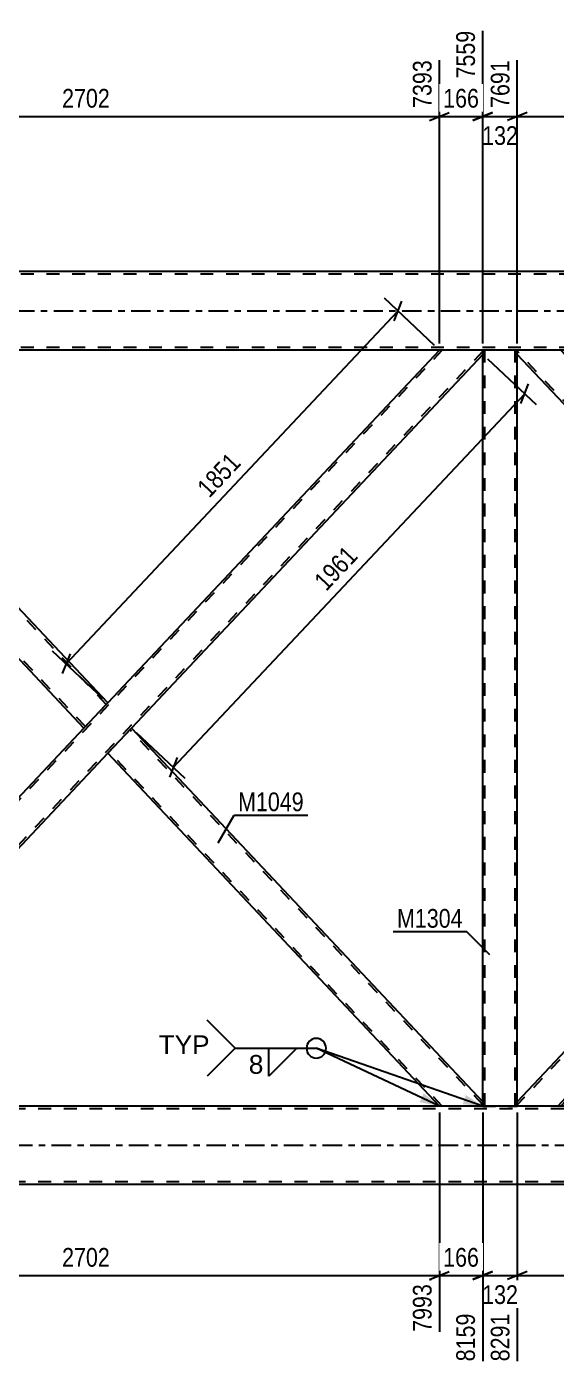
# Model space of a CAD drawing. Header units: millimetres. Extents: x -75 to 766, y -443 to 151.
# Drawn here: x 232.6 to 313.6, y -161.2 to 43.4 of the extents above; entities that cross this region are included whole.
import ezdxf

# ---------------------------------------------------------------- set-up
doc = ezdxf.new("R2010")
doc.units = ezdxf.units.MM
doc.linetypes.add('DXK_LINE_DOT2', pattern=[3.9198, 1.9599, -1.9599])
doc.linetypes.add('DXK_LINE_DOT3', pattern=[5.9187, 2.979, -0.9799, 0.9799, -0.9799])
doc.styles.add('Arial', font='ARIAL.TTF', dxfattribs={"height": 0.2})
doc.styles.add('Arial Narrow', font='ARIALN.TTF', dxfattribs={"height": 0.2})

# ---------------------------------------------------------------- blocks, each defined once
blk = doc.blocks.new('Part-761549991-4283 - 4121')
at = {"color": 2, "linetype": 'Continuous'}
for p, q in [((245, -67.65), (248.62, -63.8)), ((248.62, -63.8), (302.36, -120.94)), ((295.73, -121.6), (245, -67.65)), ((302.36, -120.94), (302.36, -121.6))]:
    blk.add_line(p, q, dxfattribs=at)
at = {"color": 7, "linetype": 'DXK_LINE_DOT2'}
for p, q in [((302.36, -121.41), (248.4, -64.03)), ((245.22, -67.42), (245.24, -67.4)), ((296.17, -121.6), (245.22, -67.42)), ((302.36, -121.6), (295.73, -121.6))]:
    blk.add_line(p, q, dxfattribs=at)
blk = doc.blocks.new('Part-761549991-4206 - 4121')
at = {"color": 7, "linetype": 'DXK_LINE_DOT2'}
for p, q in [((644, -122), (-24, -122)), ((547.32, -121.6), (67.4, -121.6)), ((644, -133.2), (-24, -133.2))]:
    blk.add_line(p, q, dxfattribs=at)
at = {"color": 2, "linetype": 'Continuous'}
for p, q in [((639.2, -121.6), (182.6, -121.6)), ((644, -133.6), (-24, -133.6))]:
    blk.add_line(p, q, dxfattribs=at)
at = {"color": 7, "linetype": 'DXK_LINE_DOT3'}
blk.add_line((-24, -127.6), (644, -127.6), dxfattribs=at)
blk = doc.blocks.new('Part-761549991-4211 - 4121')
at = {"color": 2, "linetype": 'Continuous'}
for p, q in [((708, 6), (0, 6)), ((708, -6), (182.6, -6))]:
    blk.add_line(p, q, dxfattribs=at)
at = {"color": 7, "linetype": 'DXK_LINE_DOT2'}
for p, q in [((708, 5.6), (0, 5.6)), ((708, -5.6), (0, -5.6)), ((708, -6), (174.48, -6))]:
    blk.add_line(p, q, dxfattribs=at)
at = {"color": 7, "linetype": 'DXK_LINE_DOT3'}
blk.add_line((0, 0), (708, 0), dxfattribs=at)
blk = doc.blocks.new('Part-761549991-4374 - 4121')
at = {"color": 7, "linetype": 'DXK_LINE_DOT2'}
for p, q in [((416.17, -6), (307.64, -121.41)), ((422.36, -6), (415.73, -6)), ((422.36, -6.19), (313.83, -121.6)), ((365, -59.95), (361.37, -63.8)), ((368.62, -63.8), (365, -67.65)), ((314.27, -121.6), (307.64, -121.6))]:
    blk.add_line(p, q, dxfattribs=at)
at = {"color": 2, "linetype": 'Continuous'}
for p, q in [((415.73, -6), (365, -59.95)), ((422.36, -6.66), (422.36, -6)), ((422.36, -6.66), (368.62, -63.8)), ((361.37, -63.8), (307.64, -120.94)), ((365, -67.65), (314.27, -121.6)), ((307.64, -121.6), (307.64, -120.94))]:
    blk.add_line(p, q, dxfattribs=at)
blk = doc.blocks.new('Part-761549991-4304 - 4121')
at = {"color": 7, "linetype": 'DXK_LINE_DOT2'}
for p, q in [((307.64, -6), (302.36, -6)), ((302.36, -6.66), (302.36, -6)), ((302.68, -121.6), (302.68, -6)), ((307.32, -121.6), (307.32, -6)), ((307.64, -6.66), (307.64, -6)), ((302.36, -121.6), (302.36, -120.94)), ((302.36, -121.6), (307.64, -121.6)), ((307.64, -121.6), (307.64, -120.94))]:
    blk.add_line(p, q, dxfattribs=at)
at = {"color": 2, "linetype": 'Continuous'}
for p, q in [((302.36, -120.94), (302.36, -6.66)), ((307.64, -120.94), (307.64, -6.66))]:
    blk.add_line(p, q, dxfattribs=at)
blk = doc.blocks.new('Part-761549991-4359 - 4121')
at = {"color": 2, "linetype": 'Continuous'}
for p, q in [((307.64, -6.66), (307.64, -6)), ((365, -59.95), (314.27, -6)), ((361.37, -63.8), (307.64, -6.66)), ((364.56, -60.41), (361.37, -63.8)), ((365, -59.95), (364.56, -60.41))]:
    blk.add_line(p, q, dxfattribs=at)
at = {"color": 7, "linetype": 'DXK_LINE_DOT2'}
for p, q in [((314.27, -6), (307.64, -6)), ((364.78, -60.18), (313.83, -6)), ((361.59, -63.57), (307.64, -6.19)), ((361.59, -63.57), (361.61, -63.55))]:
    blk.add_line(p, q, dxfattribs=at)
blk = doc.blocks.new('Part-761549991-4389 - 4121')
at = {"color": 2, "linetype": 'Continuous'}
for p, q in [((187.64, -6.66), (187.64, -6)), ((245, -59.95), (194.27, -6)), ((241.37, -63.8), (187.64, -6.66)), ((244.56, -60.41), (241.37, -63.8)), ((245, -59.95), (244.56, -60.41))]:
    blk.add_line(p, q, dxfattribs=at)
at = {"color": 7, "linetype": 'DXK_LINE_DOT2'}
for p, q in [((194.27, -6), (187.64, -6)), ((244.78, -60.18), (193.83, -6)), ((241.59, -63.57), (187.64, -6.19)), ((241.59, -63.57), (241.61, -63.55))]:
    blk.add_line(p, q, dxfattribs=at)
blk = doc.blocks.new('Part-761549991-4404 - 4121')
at = {"color": 7, "linetype": 'DXK_LINE_DOT2'}
for p, q in [((296.17, -6), (187.64, -121.41)), ((302.36, -6), (295.73, -6)), ((302.36, -6.19), (193.83, -121.6)), ((245, -59.95), (241.37, -63.8)), ((248.62, -63.8), (245, -67.65)), ((194.27, -121.6), (187.64, -121.6))]:
    blk.add_line(p, q, dxfattribs=at)
at = {"color": 2, "linetype": 'Continuous'}
for p, q in [((295.73, -6), (245, -59.95)), ((302.36, -6.66), (302.36, -6)), ((302.36, -6.66), (248.62, -63.8)), ((241.37, -63.8), (187.64, -120.94)), ((245, -67.65), (194.27, -121.6)), ((187.64, -121.6), (187.64, -120.94))]:
    blk.add_line(p, q, dxfattribs=at)
blk = doc.blocks.new('StraightDimension-761549991-4599 - 4121')
at = {"color": 7, "linetype": 'Continuous'}
for p, q in [((303.09, -7.35), (310.52, -14.33)), ((308.18, -14.19), (309.36, -11.18)), ((255.03, -69.83), (308.77, -12.69)), ((249.35, -64.49), (256.78, -71.47)), ((255.62, -68.32), (254.44, -71.33))]:
    blk.add_line(p, q, dxfattribs=at)
at = {"color": 0}
blk.add_wipeout([(284.27, -37.64), (281.21, -34.77), (275.38, -40.97), (278.44, -43.84)], dxfattribs=at)
at = {"color": 3, "style": 'Arial Narrow'}
blk.add_text('1961', height=2.863, rotation=46.7591, dxfattribs=at).set_placement((278.41, -43))
blk = doc.blocks.new('StraightDimension-761549991-7754 - 4121')
at = {"color": 7, "linetype": 'Continuous'}
for p, q in [((307.64, -122.6), (307.64, -160.63)), ((415.73, -122.6), (415.73, -157.96)), ((309.14, -146.91), (306.14, -148.11)), ((414.23, -148.11), (417.23, -146.91)), ((307.64, -147.51), (415.73, -147.51))]:
    blk.add_line(p, q, dxfattribs=at)
at = {"color": 0}
blk.add_wipeout([(365.94, -146.76), (365.94, -142.56), (357.43, -142.56), (357.43, -146.76)], dxfattribs=at)
at = {"color": 0, "linetype": 'Continuous'}
blk.add_wipeout([(415.13, -148.21), (410.93, -148.21), (410.93, -158.56), (415.13, -158.56)], dxfattribs=at)
at = {"color": 3, "style": 'Arial Narrow'}
blk.add_text('2702', height=2.863, dxfattribs=at).set_placement((358.03, -146.16))
at = {"color": 3, "linetype": 'Continuous', "style": 'Arial Narrow'}
blk.add_text('10993', height=2.863, rotation=90.0002, dxfattribs=at).set_placement((414.53, -157.96))
blk = doc.blocks.new('StraightDimension-761549991-7453 - 4121')
at = {"color": 7, "linetype": 'Continuous'}
for p, q in [((302.36, -5), (302.36, 42.83)), ((307.64, -5), (307.64, 38.33)), ((300.86, 29.12), (303.86, 30.32)), ((302.36, 29.72), (307.64, 29.72)), ((309.14, 30.32), (306.14, 29.12))]:
    blk.add_line(p, q, dxfattribs=at)
at = {"color": 0, "linetype": 'Continuous'}
blk.add_wipeout([(307.04, 38.93), (302.84, 38.93), (302.84, 30.42), (307.04, 30.42)], dxfattribs=at)
at = {"color": 0}
blk.add_wipeout([(308.34, 24.77), (308.34, 28.97), (301.66, 28.97), (301.66, 24.77)], dxfattribs=at)
at = {"color": 3, "linetype": 'Continuous', "style": 'Arial Narrow'}
blk.add_text('7691', height=2.863, rotation=90.0002, dxfattribs=at).set_placement((306.44, 31.02))
at = {"color": 3, "style": 'Arial Narrow'}
blk.add_text('132', height=2.863, dxfattribs=at).set_placement((302.26, 25.37))
blk = doc.blocks.new('StraightDimension-761549991-7757 - 4121')
at = {"color": 7, "linetype": 'Continuous'}
for p, q in [((187.64, -122.6), (187.64, -160.63)), ((295.73, -122.6), (295.73, -156.13)), ((189.14, -146.91), (186.14, -148.11)), ((294.23, -148.11), (297.23, -146.91)), ((187.64, -147.51), (295.73, -147.51))]:
    blk.add_line(p, q, dxfattribs=at)
at = {"color": 0}
blk.add_wipeout([(245.94, -146.76), (245.94, -142.56), (237.43, -142.56), (237.43, -146.76)], dxfattribs=at)
at = {"color": 0, "linetype": 'Continuous'}
blk.add_wipeout([(295.13, -148.21), (290.93, -148.21), (290.93, -156.73), (295.13, -156.73)], dxfattribs=at)
at = {"color": 3, "style": 'Arial Narrow'}
blk.add_text('2702', height=2.863, dxfattribs=at).set_placement((238.03, -146.16))
at = {"color": 3, "linetype": 'Continuous', "style": 'Arial Narrow'}
blk.add_text('7993', height=2.863, rotation=90.0002, dxfattribs=at).set_placement((294.53, -156.13))
blk = doc.blocks.new('StraightDimension-761549991-7455 - 4121')
at = {"color": 7, "linetype": 'Continuous'}
for p, q in [((187.64, -5), (187.64, 38.33)), ((295.73, -5), (295.73, 38.33)), ((189.14, 30.32), (186.14, 29.12)), ((187.64, 29.72), (295.73, 29.72)), ((294.23, 29.12), (297.23, 30.32))]:
    blk.add_line(p, q, dxfattribs=at)
at = {"color": 0, "linetype": 'Continuous'}
blk.add_wipeout([(295.13, 38.93), (290.93, 38.93), (290.93, 30.42), (295.13, 30.42)], dxfattribs=at)
at = {"color": 0}
blk.add_wipeout([(245.94, 30.47), (245.94, 34.67), (237.43, 34.67), (237.43, 30.47)], dxfattribs=at)
at = {"color": 3, "linetype": 'Continuous', "style": 'Arial Narrow'}
blk.add_text('7393', height=2.863, rotation=90.0002, dxfattribs=at).set_placement((294.53, 31.02))
at = {"color": 3, "style": 'Arial Narrow'}
blk.add_text('2702', height=2.863, dxfattribs=at).set_placement((238.03, 31.07))
blk = doc.blocks.new('StraightDimension-761549991-7454 - 4121')
at = {"color": 7, "linetype": 'Continuous'}
for p, q in [((302.36, -5), (302.36, 42.83)), ((295.73, -5), (295.73, 38.33)), ((294.23, 29.12), (297.23, 30.32)), ((295.73, 29.72), (302.36, 29.72)), ((303.86, 30.32), (300.86, 29.12))]:
    blk.add_line(p, q, dxfattribs=at)
at = {"color": 0}
blk.add_wipeout([(302.39, 30.47), (302.39, 34.67), (295.7, 34.67), (295.7, 30.47)], dxfattribs=at)
at = {"color": 0, "linetype": 'Continuous'}
blk.add_wipeout([(301.76, 43.43), (297.56, 43.43), (297.56, 34.92), (301.76, 34.92)], dxfattribs=at)
at = {"color": 3, "linetype": 'Continuous', "style": 'Arial Narrow'}
blk.add_text('7559', height=2.863, rotation=90.0002, dxfattribs=at).set_placement((301.16, 35.52))
at = {"color": 3, "style": 'Arial Narrow'}
blk.add_text('166', height=2.863, dxfattribs=at).set_placement((296.3, 31.07))
blk = doc.blocks.new('StraightDimension-761549991-4640 - 4121')
at = {"color": 7, "linetype": 'Continuous'}
for p, q in [((295, -5.31), (287.31, 1.92)), ((288.79, -1.53), (289.97, 1.47)), ((238.65, -53.98), (289.38, -0.03)), ((244.27, -59.26), (236.57, -52.02)), ((239.24, -52.47), (238.06, -55.48))]:
    blk.add_line(p, q, dxfattribs=at)
at = {"color": 0}
blk.add_wipeout([(266.39, -23.39), (263.33, -20.51), (257.5, -26.71), (260.55, -29.59)], dxfattribs=at)
at = {"color": 3, "style": 'Arial Narrow'}
blk.add_text('1851', height=2.863, rotation=46.7591, dxfattribs=at).set_placement((260.53, -28.74))
blk = doc.blocks.new('StraightDimension-761549991-7452 - 4121')
at = {"color": 7, "linetype": 'Continuous'}
for p, q in [((415.73, -5), (415.73, 40.16)), ((307.64, -5), (307.64, 38.33)), ((309.14, 30.32), (306.14, 29.12)), ((307.64, 29.72), (415.73, 29.72)), ((414.23, 29.12), (417.23, 30.32))]:
    blk.add_line(p, q, dxfattribs=at)
at = {"color": 0, "linetype": 'Continuous'}
blk.add_wipeout([(415.13, 40.76), (410.93, 40.76), (410.93, 30.42), (415.13, 30.42)], dxfattribs=at)
at = {"color": 0}
blk.add_wipeout([(365.94, 30.47), (365.94, 34.67), (357.43, 34.67), (357.43, 30.47)], dxfattribs=at)
at = {"color": 3, "linetype": 'Continuous', "style": 'Arial Narrow'}
blk.add_text('10393', height=2.863, rotation=90.0002, dxfattribs=at).set_placement((414.53, 31.02))
at = {"color": 3, "style": 'Arial Narrow'}
blk.add_text('2702', height=2.863, dxfattribs=at).set_placement((358.03, 31.07))
blk = doc.blocks.new('StraightDimension-761549991-7755 - 4121')
at = {"color": 7, "linetype": 'Continuous'}
for p, q in [((302.36, -122.6), (302.36, -160.63)), ((307.64, -122.6), (307.64, -160.63)), ((300.86, -148.11), (303.86, -146.91)), ((309.14, -146.91), (306.14, -148.11)), ((302.36, -147.51), (307.64, -147.51))]:
    blk.add_line(p, q, dxfattribs=at)
at = {"color": 0}
blk.add_wipeout([(308.34, -152.46), (308.34, -148.26), (301.66, -148.26), (301.66, -152.46)], dxfattribs=at)
at = {"color": 0, "linetype": 'Continuous'}
blk.add_wipeout([(307.04, -152.71), (302.84, -152.71), (302.84, -161.23), (307.04, -161.23)], dxfattribs=at)
at = {"color": 3, "style": 'Arial Narrow'}
blk.add_text('132', height=2.863, dxfattribs=at).set_placement((302.26, -151.86))
at = {"color": 3, "linetype": 'Continuous', "style": 'Arial Narrow'}
blk.add_text('8291', height=2.863, rotation=90.0002, dxfattribs=at).set_placement((306.44, -160.63))
blk = doc.blocks.new('StraightDimension-761549991-7756 - 4121')
at = {"color": 7, "linetype": 'Continuous'}
for p, q in [((295.73, -122.6), (295.73, -156.13)), ((302.36, -122.6), (302.36, -160.63)), ((294.23, -148.11), (297.23, -146.91)), ((303.86, -146.91), (300.86, -148.11)), ((295.73, -147.51), (302.36, -147.51))]:
    blk.add_line(p, q, dxfattribs=at)
at = {"color": 0}
blk.add_wipeout([(302.39, -146.76), (302.39, -142.56), (295.7, -142.56), (295.7, -146.76)], dxfattribs=at)
at = {"color": 0, "linetype": 'Continuous'}
blk.add_wipeout([(301.76, -152.71), (297.56, -152.71), (297.56, -161.23), (301.76, -161.23)], dxfattribs=at)
at = {"color": 3, "style": 'Arial Narrow'}
blk.add_text('166', height=2.863, dxfattribs=at).set_placement((296.3, -146.16))
at = {"color": 3, "linetype": 'Continuous', "style": 'Arial Narrow'}
blk.add_text('8159', height=2.863, rotation=90.0002, dxfattribs=at).set_placement((301.16, -160.63))
blk = doc.blocks.new('Mark-761549991-4279 - 4121')
at = {"color": 0}
blk.add_wipeout([(274.99, -76.51), (274.99, -73.51), (264.94, -73.51), (264.94, -76.51)], dxfattribs=at)
blk.add_wipeout([(274.99, -76.51), (274.99, -73.51), (264.94, -73.51), (264.94, -76.51)], dxfattribs=at)
at = {"color": 30, "linetype": 'Continuous'}
for p, q in [((261.92, -81.35), (264.34, -77.11)), ((264.34, -77.11), (275.59, -77.11))]:
    blk.add_line(p, q, dxfattribs=at)
at = {"color": 3, "style": 'Arial Narrow'}
blk.add_text('M1049', height=2.863, dxfattribs=at).set_placement((264.94, -76.51))
blk = doc.blocks.new('Mark-761549991-4300 - 4121')
at = {"color": 0}
blk.add_wipeout([(299.29, -94.33), (299.29, -91.33), (289.24, -91.33), (289.24, -94.33)], dxfattribs=at)
blk.add_wipeout([(299.29, -94.33), (299.29, -91.33), (289.24, -91.33), (289.24, -94.33)], dxfattribs=at)
at = {"color": 30, "linetype": 'Continuous'}
for p in [(288.64, -94.93), (303.43, -98.47)]:
    blk.add_line(p, (299.89, -94.93), dxfattribs=at)
at = {"color": 3, "style": 'Arial Narrow'}
blk.add_text('M1304', height=2.863, dxfattribs=at).set_placement((289.24, -94.33))
blk = doc.blocks.new('WeldMark-761549991-5500 - 4121')
at = {"linetype": 'Continuous'}
for points in [[(293.33, -119.65), (295.73, -121.6), (292.7, -121)], [(299.77, -119.91), (302.36, -121.6), (299.28, -121.32)]]:
    blk.add_hatch(color=30, dxfattribs=at).paths.add_polyline_path(points)
at = {"color": 3, "linetype": 'Continuous'}
for q in [(260.19, -108.48), (260.19, -117.05)]:
    blk.add_line((264.48, -112.76), q, dxfattribs=at)
at = {"color": 30, "linetype": 'Continuous'}
for p in [(295.73, -121.6), (302.36, -121.6)]:
    blk.add_line(p, (276.9, -112.76), dxfattribs=at)
at = {"color": 3, "linetype": 'Continuous'}
for start, end in [(90, 270), (270, 90)]:
    blk.add_arc((276.9, -112.76), 1.5, start, end, dxfattribs=at)
at = {"color": 0}
blk.add_wipeout([(269, -116.86), (269, -113.46), (266.38, -113.46), (266.38, -116.86)], dxfattribs=at)
at = {"color": 30, "linetype": 'Continuous'}
blk.add_line((264.48, -112.76), (276.9, -112.76), dxfattribs=at)
at = {"color": 3, "linetype": 'Continuous'}
for p, q in [((269.66, -112.76), (273.95, -112.76)), ((273.95, -112.76), (269.66, -117.05)), ((269.66, -117.05), (269.66, -112.76))]:
    blk.add_line(p, q, dxfattribs=at)
at = {"color": 3, "style": 'Arial'}
blk.add_text('8', height=2.87, dxfattribs=at).set_placement((266.58, -116.66))
at = {"color": 0, "linetype": 'Continuous'}
blk.add_wipeout([(260.58, -113.66), (260.58, -110.66), (252.8, -110.66), (252.8, -113.66)], dxfattribs=at)
blk.add_wipeout([(260.58, -113.66), (260.58, -110.66), (252.8, -110.66), (252.8, -113.66)], dxfattribs=at)
at = {"color": 3, "linetype": 'Continuous', "style": 'Arial'}
blk.add_text('TYP', height=2.865, dxfattribs=at).set_placement((252.8, -113.66))

msp = doc.modelspace()

# ---------------------------------------------------------------- block references
for name in ['Part-761549991-4211 - 4121', 'Part-761549991-4389 - 4121', 'Part-761549991-4404 - 4121', 'Part-761549991-4304 - 4121', 'Part-761549991-4374 - 4121', 'Part-761549991-4359 - 4121', 'Part-761549991-4283 - 4121', 'Part-761549991-4206 - 4121']:
    msp.add_blockref(name, (0, 0))

# ---------------------------------------------------------------- next in the draw order: block references
for name in ['StraightDimension-761549991-7453 - 4121', 'StraightDimension-761549991-7455 - 4121', 'StraightDimension-761549991-4599 - 4121', 'Mark-761549991-4279 - 4121', 'Mark-761549991-4300 - 4121', 'StraightDimension-761549991-7757 - 4121', 'StraightDimension-761549991-7754 - 4121']:
    msp.add_blockref(name, (0, 0))

# ---------------------------------------------------------------- next in the draw order: block references
for name in ['StraightDimension-761549991-7454 - 4121', 'StraightDimension-761549991-7452 - 4121', 'StraightDimension-761549991-7755 - 4121']:
    msp.add_blockref(name, (0, 0))

# ---------------------------------------------------------------- next in the draw order: block references
for name in ['StraightDimension-761549991-4640 - 4121', 'StraightDimension-761549991-7756 - 4121']:
    msp.add_blockref(name, (0, 0))

# ---------------------------------------------------------------- next in the draw order: block references
msp.add_blockref('WeldMark-761549991-5500 - 4121', (0, 0))

doc.saveas('drawing.dxf')
